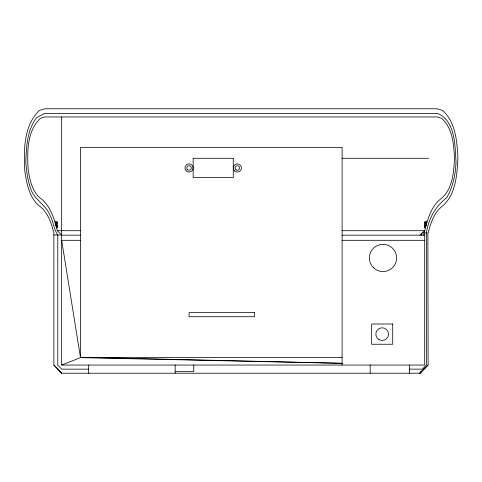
<?xml version="1.0" encoding="UTF-8"?>
<svg xmlns="http://www.w3.org/2000/svg" width="482" height="482" viewBox="0 0 482 482"><rect width="100%" height="100%" fill="white"/><g stroke="black" fill="none" stroke-linecap="round" stroke-linejoin="round"><path stroke-width="0.72" d="M61.666 116.951L61.666 365.049L424.702 365.049L424.702 230.697L426.064 225.305L426.166 221.792M424.883 225.305L425.148 227.703L425.016 221.792L424.799 227.847L425.492 227.564L425.016 221.792L426.064 225.305C429.004 215.34 432.848 204.488 441.663 198.216C452.737 188.396 453.791 172.122 454.478 158.289C453.791 144.449 452.737 128.176 441.663 118.361L437.192 116.951L44.808 116.951L40.337 118.361C26.98 131.074 27.149 151.848 28.113 168.989C29.8 179.991 32.119 192.8 42.048 199.464C50.99 207.399 54.52 219.479 57.298 230.697L61.666 234.975L53.876 234.975M57.117 225.305L57.201 227.847L56.508 227.564L56.984 221.792L56.852 227.703L56.984 221.792L55.936 225.305L55.075 221.792M55.388 221.792L55.936 225.305L56.376 221.792M425.624 221.792L426.064 225.305L426.612 221.792M409.435 369.134L422.322 369.134L426.413 365.049L426.413 232.963C428.239 219.069 435.632 206.212 446.73 197.644C453.068 186.871 455.55 174.351 456.002 161.982C455.038 145.757 455.412 121.181 437.807 113.469L44.507 113.469L36.602 117.62C27.016 130.315 26.365 146.835 25.817 162.133C26.486 171.423 27.757 180.78 31.005 189.559C34.716 200.138 46.296 205.037 50.104 215.568C53.592 221.702 53.629 229.263 57.774 234.975L57.774 365.049L61.666 369.134L88.658 369.134M426.064 225.305L426.925 221.792M428.124 232.963C430.48 223.66 433.643 213.761 441.054 207.206C455.779 196.011 457.008 175.309 457.9 158.289C457.075 141.714 455.815 122.217 442.548 110.462L437.192 108.775L44.808 108.775L39.452 110.462C23.419 125.513 23.702 150.727 24.805 171.104C26.829 184.076 29.456 199.114 40.946 207.206C48.357 213.761 51.52 223.66 53.876 232.963L53.876 365.049L61.666 373.225L419.943 373.225L428.124 365.049L427.889 232.963M428.124 365.049L419.943 373.225L420.744 371.965M424.943 367.772L419.943 373.225L421.244 371.471M419.943 373.225L422.232 370.501M419.943 235.174L424.702 230.697L342.106 230.697M61.666 365.049L80.482 357.626L342.106 357.626M342.106 158.289L428.625 158.289M57.298 230.697L80.482 230.697M424.702 232.963L426.413 232.963M61.666 235.174L80.482 235.174M342.106 235.174L424.702 235.174M80.482 240.313L61.666 240.313L80.482 357.626L342.106 363.344M342.106 240.313L424.702 240.313M53.876 365.049L61.666 373.225L60.853 372.056M175.159 371.634L193.806 371.634L193.806 365.049M97.659 357.626L342.106 363.253M56.93 367.772L57.876 368.863M60.244 371.592L61.666 373.225L60.744 372.056M55.834 221.792L55.936 225.305M423.214 232.095L423.214 235.174M421.581 233.631L421.581 235.174M409.435 365.049L409.435 373.225M370.17 365.049L370.17 373.225M342.106 365.049L342.106 147.371L80.482 147.371L80.482 357.626M175.159 365.049L175.159 373.225M88.658 365.049L88.658 373.225M233.276 158.289L193.149 158.289L193.149 177.623L233.276 177.623L233.276 158.289M254.52 312.637L189.083 312.637L189.083 316.728L254.52 316.728L254.52 312.637M392.716 324.006L371.652 324.006L371.652 344.25L392.716 344.25L392.716 324.006M236.24 169.905A2.247 2.247 0 0 0 239.614 167.953A2.247 2.247 0 0 0 236.24 166.007A2.247 2.247 0 0 0 236.24 169.905M187.474 169.543A2.247 2.247 0 0 0 191.233 168.537A2.247 2.247 0 0 0 188.48 165.784A2.247 2.247 0 0 0 187.474 169.543M186.173 170.845A4.091 4.091 0 0 0 193.011 169.013A4.091 4.091 0 0 0 188.004 164.007A4.091 4.091 0 0 0 186.173 170.845M234.475 170.845A4.091 4.091 0 0 0 241.319 169.013A4.091 4.091 0 0 0 236.307 164.007A4.091 4.091 0 0 0 234.475 170.845M373.369 267.588A13.617 13.617 0 0 0 396.156 261.479A13.617 13.617 0 0 0 379.479 244.802A13.617 13.617 0 0 0 373.369 267.588M379.003 339.635A6.362 6.362 0 0 0 388.546 334.128A6.362 6.362 0 0 0 379.003 328.622A6.362 6.362 0 0 0 379.003 339.635"/></g></svg>
